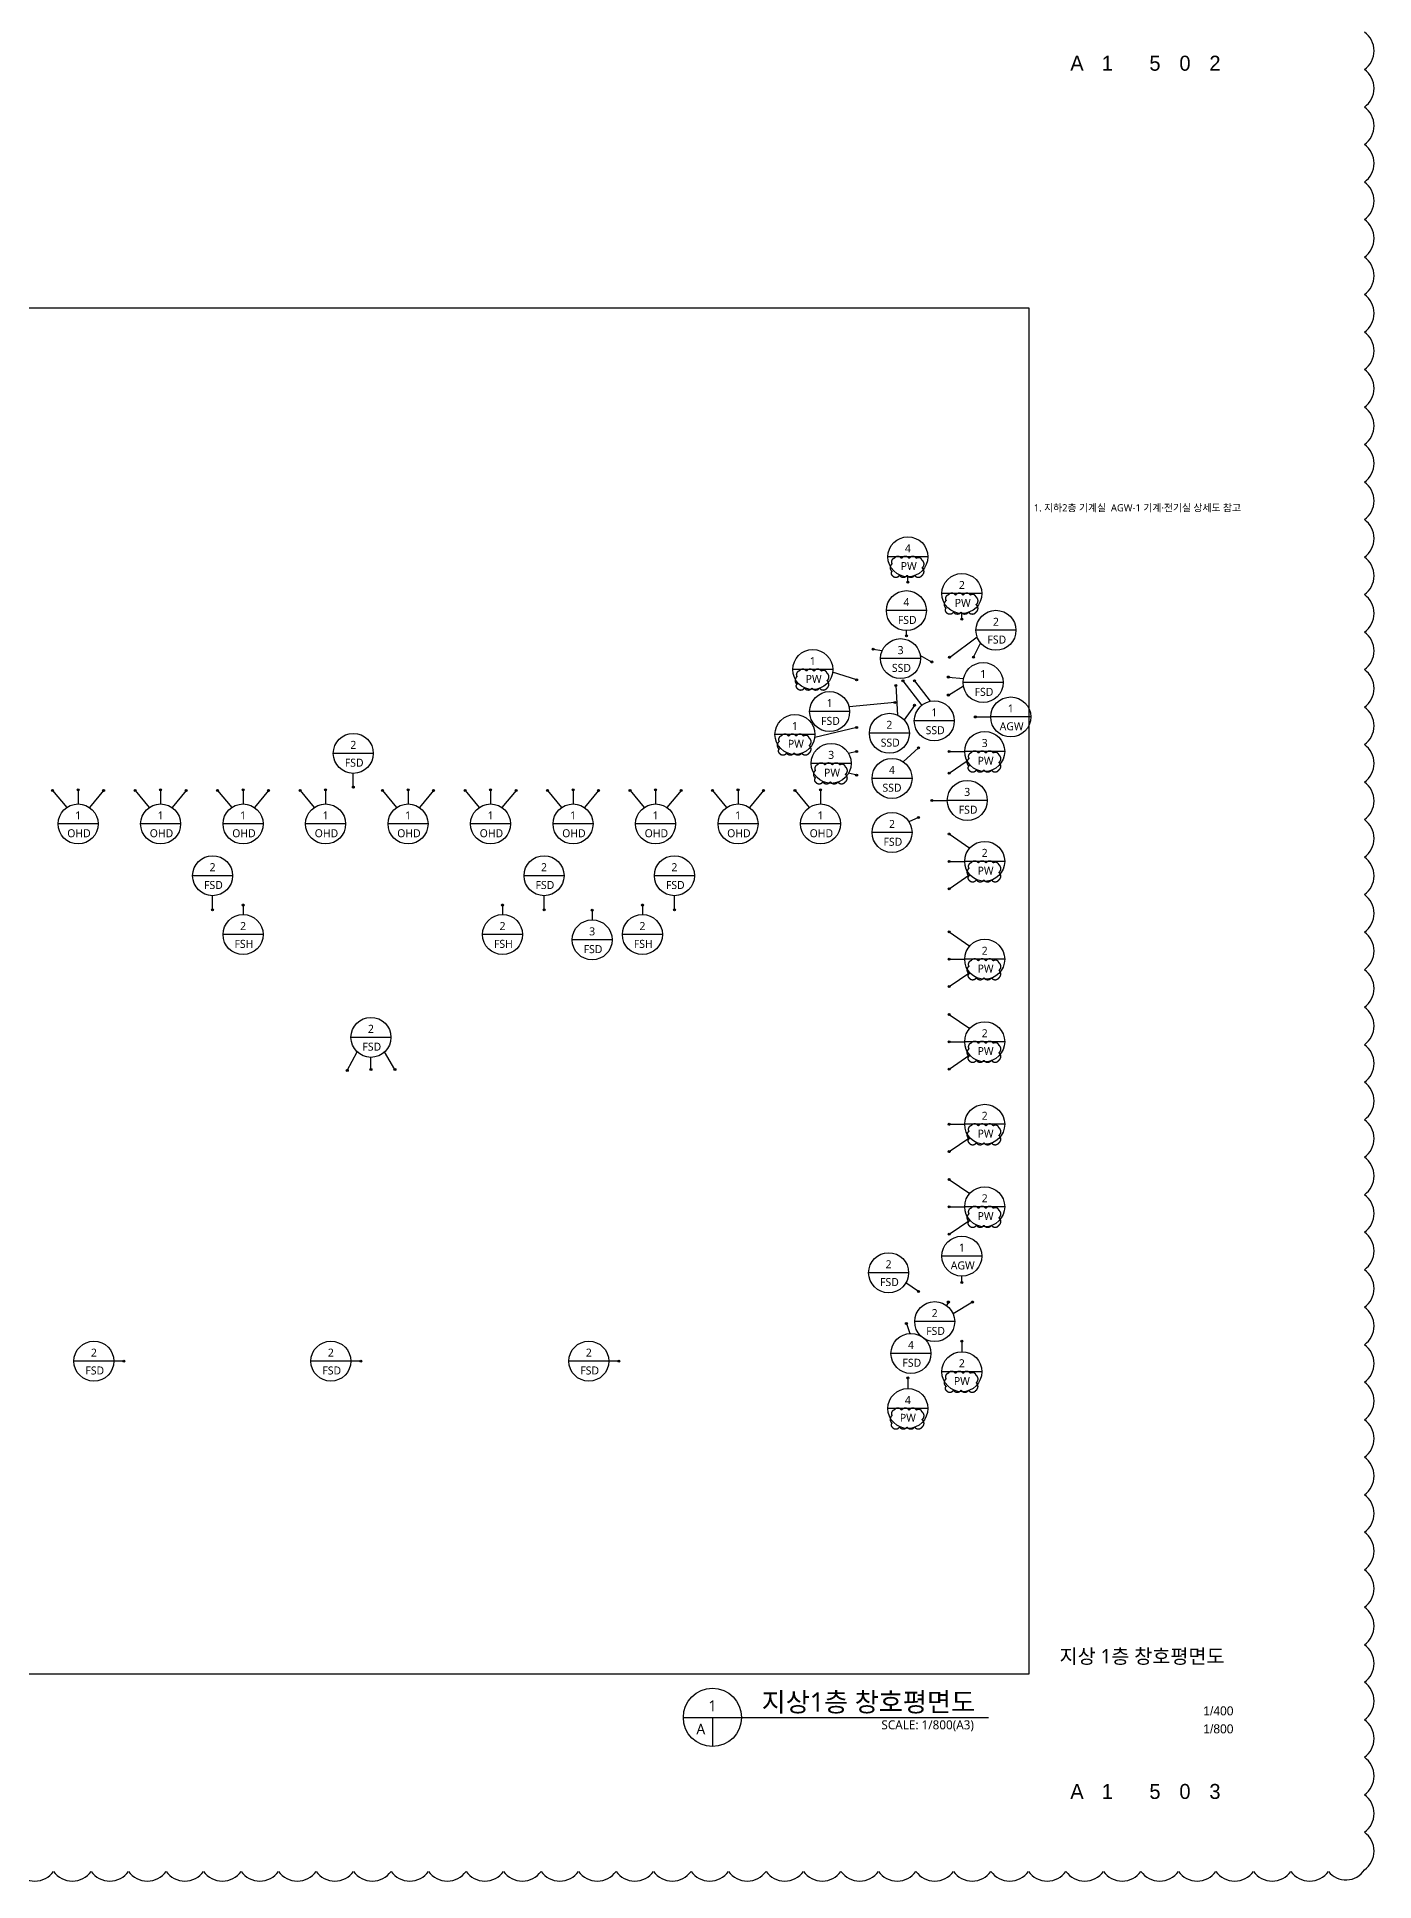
# Model space of a CAD drawing. Header units: millimetres. Extents: x -9539 to 338056, y 7443 to 2082110.
# Drawn here: x 159730 to 338056, y 1378918 to 1624781 of the extents above; entities that cross this region are included whole.
import ezdxf
from ezdxf.enums import TextEntityAlignment as Align

# ---------------------------------------------------------------- set-up
doc = ezdxf.new("R2010")
doc.units = ezdxf.units.MM
doc.header["$LTSCALE"] = 1000
doc.header["$MEASUREMENT"] = 0
doc.linetypes.add('ACAD_ISO03W100', pattern=[30, 12, -18])
doc.layers.get('Defpoints').update_dxf_attribs({"color": 171, "linetype": 'CONTINUOUS'})
for name, color, linetype in [('BOX', 6, 'CONTINUOUS'), ('LED', 7, 'CONTINUOUS'), ('SYM', 7, 'CONTINUOUS'), ('TEXT', 3, 'CONTINUOUS'), ('TEXT-TITLE', 6, 'CONTINUOUS'), ('TEXT-기입', 6, 'CONTINUOUS'), ('txt', 3, 'CONTINUOUS')]:
    doc.layers.add(name, color=color, linetype=linetype)
doc.layers.add('CHECK', color=30, linetype='CONTINUOUS', plot=False)
doc.layers.add('VE변경사항적용-20220616', color=10, linetype='CONTINUOUS', plot=False)
doc.styles.add('CGS', font='cgse', dxfattribs={"bigfont": 'cgs'})
doc.styles.add('나눔바른고딕', font='NanumBarunGothic.ttf')

msp = doc.modelspace()

# ---------------------------------------------------------------- hatches: boundary and pattern name
at = {"layer": 'LED'}
h = msp.add_hatch(color=256, dxfattribs=at)
h.dxf.hatch_style = 1
edge = h.paths.add_edge_path()
edge.add_arc((275880, 1552071), 133, 0, 360)
h = msp.add_hatch(color=256, dxfattribs=at)
h.dxf.hatch_style = 1
edge = h.paths.add_edge_path()
edge.add_arc((283080, 1547171), 133, 0, 360)
h = msp.add_hatch(color=256, dxfattribs=at)
h.dxf.hatch_style = 1
edge = h.paths.add_edge_path()
edge.add_arc((275680, 1544941), 133, 0, 360)
h = msp.add_hatch(color=256, dxfattribs=at)
h.dxf.hatch_style = 1
edge = h.paths.add_edge_path()
edge.add_arc((271255, 1543141), 133, 0, 360)
h = msp.add_hatch(color=256, dxfattribs=at)
h.dxf.hatch_style = 1
edge = h.paths.add_edge_path()
edge.add_arc((279080, 1541446), 133, 0, 360)
h = msp.add_hatch(color=256, dxfattribs=at)
h.dxf.hatch_style = 1
edge = h.paths.add_edge_path()
edge.add_arc((281426, 1542068), 133, 0, 360)
h = msp.add_hatch(color=256, dxfattribs=at)
h.dxf.hatch_style = 1
edge = h.paths.add_edge_path()
edge.add_arc((284626, 1542086), 133, 0, 360)
h = msp.add_hatch(color=256, dxfattribs=at)
h.dxf.hatch_style = 1
edge = h.paths.add_edge_path()
edge.add_arc((269051, 1539068), 133, 0, 360)
h = msp.add_hatch(color=256, dxfattribs=at)
h.dxf.hatch_style = 1
edge = h.paths.add_edge_path()
edge.add_arc((281276, 1539443), 133, 0, 360)
h = msp.add_hatch(color=256, dxfattribs=at)
h.dxf.hatch_style = 1
edge = h.paths.add_edge_path()
edge.add_arc((274276, 1538298), 133, 0, 360)
h = msp.add_hatch(color=256, dxfattribs=at)
h.dxf.hatch_style = 1
edge = h.paths.add_edge_path()
edge.add_arc((275226, 1538948), 133, 0, 360)
h = msp.add_hatch(color=256, dxfattribs=at)
h.dxf.hatch_style = 1
edge = h.paths.add_edge_path()
edge.add_arc((276776, 1538948), 133, 0, 360)
h = msp.add_hatch(color=256, dxfattribs=at)
h.dxf.hatch_style = 1
edge = h.paths.add_edge_path()
edge.add_arc((281280, 1537041), 133, 0, 360)
h = msp.add_hatch(color=256, dxfattribs=at)
h.dxf.hatch_style = 1
edge = h.paths.add_edge_path()
edge.add_arc((274126, 1536043), 133, 0, 360)
h = msp.add_hatch(color=256, dxfattribs=at)
h.dxf.hatch_style = 1
edge = h.paths.add_edge_path()
edge.add_arc((276776, 1535668), 133, 0, 360)
h = msp.add_hatch(color=256, dxfattribs=at)
h.dxf.hatch_style = 1
edge = h.paths.add_edge_path()
edge.add_arc((284878, 1534112), 133, 0, 360)
h = msp.add_hatch(color=256, dxfattribs=at)
h.dxf.hatch_style = 1
edge = h.paths.add_edge_path()
edge.add_arc((269051, 1532718), 133, 0, 360)
h = msp.add_hatch(color=256, dxfattribs=at)
h.dxf.hatch_style = 1
edge = h.paths.add_edge_path()
edge.add_arc((269051, 1529518), 133, 0, 360)
h = msp.add_hatch(color=256, dxfattribs=at)
h.dxf.hatch_style = 1
edge = h.paths.add_edge_path()
edge.add_arc((277310, 1530015), 133, 0, 360)
h = msp.add_hatch(color=256, dxfattribs=at)
h.dxf.hatch_style = 1
edge = h.paths.add_edge_path()
edge.add_arc((281403, 1529512), 133, 0, 360)
h = msp.add_hatch(color=256, dxfattribs=at)
h.dxf.hatch_style = 1
edge = h.paths.add_edge_path()
edge.add_arc((161827, 1524324), 133, 0, 360)
h = msp.add_hatch(color=256, dxfattribs=at)
h.dxf.hatch_style = 1
edge = h.paths.add_edge_path()
edge.add_arc((165231, 1524401), 133, 0, 360)
h = msp.add_hatch(color=256, dxfattribs=at)
h.dxf.hatch_style = 1
edge = h.paths.add_edge_path()
edge.add_arc((168633, 1524324), 133, 0, 360)
h = msp.add_hatch(color=256, dxfattribs=at)
h.dxf.hatch_style = 1
edge = h.paths.add_edge_path()
edge.add_arc((172827, 1524324), 133, 0, 360)
h = msp.add_hatch(color=256, dxfattribs=at)
h.dxf.hatch_style = 1
edge = h.paths.add_edge_path()
edge.add_arc((176231, 1524401), 133, 0, 360)
h = msp.add_hatch(color=256, dxfattribs=at)
h.dxf.hatch_style = 1
edge = h.paths.add_edge_path()
edge.add_arc((179633, 1524324), 133, 0, 360)
h = msp.add_hatch(color=256, dxfattribs=at)
h.dxf.hatch_style = 1
edge = h.paths.add_edge_path()
edge.add_arc((183827, 1524324), 133, 0, 360)
h = msp.add_hatch(color=256, dxfattribs=at)
h.dxf.hatch_style = 1
edge = h.paths.add_edge_path()
edge.add_arc((187231, 1524401), 133, 0, 360)
h = msp.add_hatch(color=256, dxfattribs=at)
h.dxf.hatch_style = 1
edge = h.paths.add_edge_path()
edge.add_arc((190633, 1524324), 133, 0, 360)
h = msp.add_hatch(color=256, dxfattribs=at)
h.dxf.hatch_style = 1
edge = h.paths.add_edge_path()
edge.add_arc((194827, 1524324), 133, 0, 360)
h = msp.add_hatch(color=256, dxfattribs=at)
h.dxf.hatch_style = 1
edge = h.paths.add_edge_path()
edge.add_arc((198231, 1524401), 133, 0, 360)
h = msp.add_hatch(color=256, dxfattribs=at)
h.dxf.hatch_style = 1
edge = h.paths.add_edge_path()
edge.add_arc((201931, 1524746), 133, 0, 360)
h = msp.add_hatch(color=256, dxfattribs=at)
h.dxf.hatch_style = 1
edge = h.paths.add_edge_path()
edge.add_arc((205827, 1524324), 133, 0, 360)
h = msp.add_hatch(color=256, dxfattribs=at)
h.dxf.hatch_style = 1
edge = h.paths.add_edge_path()
edge.add_arc((209231, 1524401), 133, 0, 360)
h = msp.add_hatch(color=256, dxfattribs=at)
h.dxf.hatch_style = 1
edge = h.paths.add_edge_path()
edge.add_arc((212633, 1524324), 133, 0, 360)
h = msp.add_hatch(color=256, dxfattribs=at)
h.dxf.hatch_style = 1
edge = h.paths.add_edge_path()
edge.add_arc((216827, 1524324), 133, 0, 360)
h = msp.add_hatch(color=256, dxfattribs=at)
h.dxf.hatch_style = 1
edge = h.paths.add_edge_path()
edge.add_arc((220231, 1524401), 133, 0, 360)
h = msp.add_hatch(color=256, dxfattribs=at)
h.dxf.hatch_style = 1
edge = h.paths.add_edge_path()
edge.add_arc((223633, 1524324), 133, 0, 360)
h = msp.add_hatch(color=256, dxfattribs=at)
h.dxf.hatch_style = 1
edge = h.paths.add_edge_path()
edge.add_arc((227827, 1524324), 133, 0, 360)
h = msp.add_hatch(color=256, dxfattribs=at)
h.dxf.hatch_style = 1
edge = h.paths.add_edge_path()
edge.add_arc((231231, 1524401), 133, 0, 360)
h = msp.add_hatch(color=256, dxfattribs=at)
h.dxf.hatch_style = 1
edge = h.paths.add_edge_path()
edge.add_arc((234633, 1524324), 133, 0, 360)
h = msp.add_hatch(color=256, dxfattribs=at)
h.dxf.hatch_style = 1
edge = h.paths.add_edge_path()
edge.add_arc((238827, 1524324), 133, 0, 360)
h = msp.add_hatch(color=256, dxfattribs=at)
h.dxf.hatch_style = 1
edge = h.paths.add_edge_path()
edge.add_arc((242231, 1524401), 133, 0, 360)
h = msp.add_hatch(color=256, dxfattribs=at)
h.dxf.hatch_style = 1
edge = h.paths.add_edge_path()
edge.add_arc((245633, 1524324), 133, 0, 360)
h = msp.add_hatch(color=256, dxfattribs=at)
h.dxf.hatch_style = 1
edge = h.paths.add_edge_path()
edge.add_arc((249827, 1524324), 133, 0, 360)
h = msp.add_hatch(color=256, dxfattribs=at)
h.dxf.hatch_style = 1
edge = h.paths.add_edge_path()
edge.add_arc((253231, 1524401), 133, 0, 360)
h = msp.add_hatch(color=256, dxfattribs=at)
h.dxf.hatch_style = 1
edge = h.paths.add_edge_path()
edge.add_arc((256633, 1524324), 133, 0, 360)
h = msp.add_hatch(color=256, dxfattribs=at)
h.dxf.hatch_style = 1
edge = h.paths.add_edge_path()
edge.add_arc((260827, 1524324), 133, 0, 360)
h = msp.add_hatch(color=256, dxfattribs=at)
h.dxf.hatch_style = 1
edge = h.paths.add_edge_path()
edge.add_arc((264231, 1524401), 133, 0, 360)
h = msp.add_hatch(color=256, dxfattribs=at)
h.dxf.hatch_style = 1
edge = h.paths.add_edge_path()
edge.add_arc((269051, 1526349), 133, 0, 360)
h = msp.add_hatch(color=256, dxfattribs=at)
h.dxf.hatch_style = 1
edge = h.paths.add_edge_path()
edge.add_arc((281401, 1526618), 133, 0, 360)
h = msp.add_hatch(color=256, dxfattribs=at)
h.dxf.hatch_style = 1
edge = h.paths.add_edge_path()
edge.add_arc((279078, 1522987), 133, 0, 360)
h = msp.add_hatch(color=256, dxfattribs=at)
h.dxf.hatch_style = 1
edge = h.paths.add_edge_path()
edge.add_arc((277310, 1520715), 133, 0, 360)
h = msp.add_hatch(color=256, dxfattribs=at)
h.dxf.hatch_style = 1
edge = h.paths.add_edge_path()
edge.add_arc((281401, 1518514), 133, 0, 360)
h = msp.add_hatch(color=256, dxfattribs=at)
h.dxf.hatch_style = 1
edge = h.paths.add_edge_path()
edge.add_arc((281403, 1514862), 133, 0, 360)
h = msp.add_hatch(color=256, dxfattribs=at)
h.dxf.hatch_style = 1
edge = h.paths.add_edge_path()
edge.add_arc((281401, 1511218), 133, 0, 360)
h = msp.add_hatch(color=256, dxfattribs=at)
h.dxf.hatch_style = 1
edge = h.paths.add_edge_path()
edge.add_arc((183163, 1508411), 133, 0, 360)
h = msp.add_hatch(color=256, dxfattribs=at)
h.dxf.hatch_style = 1
edge = h.paths.add_edge_path()
edge.add_arc((187228, 1509045), 133, 0, 360)
h = msp.add_hatch(color=256, dxfattribs=at)
h.dxf.hatch_style = 1
edge = h.paths.add_edge_path()
edge.add_arc((221828, 1509045), 133, 0, 360)
h = msp.add_hatch(color=256, dxfattribs=at)
h.dxf.hatch_style = 1
edge = h.paths.add_edge_path()
edge.add_arc((227363, 1508411), 133, 0, 360)
h = msp.add_hatch(color=256, dxfattribs=at)
h.dxf.hatch_style = 1
edge = h.paths.add_edge_path()
edge.add_arc((233778, 1508345), 133, 0, 360)
h = msp.add_hatch(color=256, dxfattribs=at)
h.dxf.hatch_style = 1
edge = h.paths.add_edge_path()
edge.add_arc((240478, 1509045), 133, 0, 360)
h = msp.add_hatch(color=256, dxfattribs=at)
h.dxf.hatch_style = 1
edge = h.paths.add_edge_path()
edge.add_arc((244748, 1508411), 133, 0, 360)
h = msp.add_hatch(color=256, dxfattribs=at)
h.dxf.hatch_style = 1
edge = h.paths.add_edge_path()
edge.add_arc((281401, 1505464), 133, 0, 360)
h = msp.add_hatch(color=256, dxfattribs=at)
h.dxf.hatch_style = 1
edge = h.paths.add_edge_path()
edge.add_arc((281403, 1501812), 133, 0, 360)
h = msp.add_hatch(color=256, dxfattribs=at)
h.dxf.hatch_style = 1
edge = h.paths.add_edge_path()
edge.add_arc((281401, 1498168), 133, 0, 360)
h = msp.add_hatch(color=256, dxfattribs=at)
h.dxf.hatch_style = 1
edge = h.paths.add_edge_path()
edge.add_arc((281401, 1494464), 133, 0, 360)
h = msp.add_hatch(color=256, dxfattribs=at)
h.dxf.hatch_style = 1
edge = h.paths.add_edge_path()
edge.add_arc((281403, 1490812), 133, 0, 360)
h = msp.add_hatch(color=256, dxfattribs=at)
h.dxf.hatch_style = 1
edge = h.paths.add_edge_path()
edge.add_arc((201126, 1486986), 133, 0, 360)
h = msp.add_hatch(color=256, dxfattribs=at)
h.dxf.hatch_style = 1
edge = h.paths.add_edge_path()
edge.add_arc((204284, 1487118), 133, 0, 360)
h = msp.add_hatch(color=256, dxfattribs=at)
h.dxf.hatch_style = 1
edge = h.paths.add_edge_path()
edge.add_arc((207484, 1487118), 133, 0, 360)
h = msp.add_hatch(color=256, dxfattribs=at)
h.dxf.hatch_style = 1
edge = h.paths.add_edge_path()
edge.add_arc((281401, 1487168), 133, 0, 360)
h = msp.add_hatch(color=256, dxfattribs=at)
h.dxf.hatch_style = 1
edge = h.paths.add_edge_path()
edge.add_arc((281403, 1479812), 133, 0, 360)
h = msp.add_hatch(color=256, dxfattribs=at)
h.dxf.hatch_style = 1
edge = h.paths.add_edge_path()
edge.add_arc((281401, 1476168), 133, 0, 360)
h = msp.add_hatch(color=256, dxfattribs=at)
h.dxf.hatch_style = 1
edge = h.paths.add_edge_path()
edge.add_arc((281401, 1472464), 133, 0, 360)
h = msp.add_hatch(color=256, dxfattribs=at)
h.dxf.hatch_style = 1
edge = h.paths.add_edge_path()
edge.add_arc((281403, 1468812), 133, 0, 360)
h = msp.add_hatch(color=256, dxfattribs=at)
h.dxf.hatch_style = 1
edge = h.paths.add_edge_path()
edge.add_arc((281401, 1465168), 133, 0, 360)
h = msp.add_hatch(color=256, dxfattribs=at)
h.dxf.hatch_style = 1
edge = h.paths.add_edge_path()
edge.add_arc((283084, 1458739), 133, 0, 360)
h = msp.add_hatch(color=256, dxfattribs=at)
h.dxf.hatch_style = 1
edge = h.paths.add_edge_path()
edge.add_arc((277309, 1457518), 133, 0, 360)
h = msp.add_hatch(color=256, dxfattribs=at)
h.dxf.hatch_style = 1
edge = h.paths.add_edge_path()
edge.add_arc((281276, 1456118), 133, 0, 360)
h = msp.add_hatch(color=256, dxfattribs=at)
h.dxf.hatch_style = 1
edge = h.paths.add_edge_path()
edge.add_arc((284484, 1456118), 133, 0, 360)
h = msp.add_hatch(color=256, dxfattribs=at)
h.dxf.hatch_style = 1
edge = h.paths.add_edge_path()
edge.add_arc((275677, 1453250), 133, 0, 360)
h = msp.add_hatch(color=256, dxfattribs=at)
h.dxf.hatch_style = 1
edge = h.paths.add_edge_path()
edge.add_arc((283077, 1450895), 133, 0, 360)
h = msp.add_hatch(color=256, dxfattribs=at)
h.dxf.hatch_style = 1
edge = h.paths.add_edge_path()
edge.add_arc((171334, 1448236), 133, 0, 360)
h = msp.add_hatch(color=256, dxfattribs=at)
h.dxf.hatch_style = 1
edge = h.paths.add_edge_path()
edge.add_arc((202934, 1448236), 133, 0, 360)
h = msp.add_hatch(color=256, dxfattribs=at)
h.dxf.hatch_style = 1
edge = h.paths.add_edge_path()
edge.add_arc((237334, 1448236), 133, 0, 360)
h = msp.add_hatch(color=256, dxfattribs=at)
h.dxf.hatch_style = 1
edge = h.paths.add_edge_path()
edge.add_arc((275877, 1445995), 133, 0, 360)

# ---------------------------------------------------------------- linework, layer by layer
at = {"layer": 'BOX'}
for p, q in [((278547, 1555469), (273213, 1555469)), ((285747, 1550569), (280413, 1550569)), ((278347, 1548292), (273013, 1548292)), ((290290, 1545673), (284956, 1545673)), ((277572, 1541897), (272239, 1541897)), ((265866, 1540437), (260533, 1540437)), ((288582, 1538703), (283249, 1538703)), ((268112, 1534833), (262778, 1534833)), ((263490, 1531779), (258157, 1531779)), ((276079, 1531937), (270746, 1531937)), ((282071, 1533592), (276737, 1533592)), ((292267, 1534116), (286933, 1534116)), ((288792, 1529516), (283458, 1529516)), ((204597, 1529262), (199263, 1529262)), ((268320, 1527934), (262987, 1527934)), ((276432, 1525926), (271098, 1525926)), ((286467, 1522991), (281133, 1522991)), ((167897, 1519856), (162563, 1519856)), ((178897, 1519856), (173563, 1519856)), ((189897, 1519856), (184563, 1519856)), ((200897, 1519856), (195563, 1519856)), ((211897, 1519856), (206563, 1519856)), ((222897, 1519856), (217563, 1519856)), ((233897, 1519856), (228563, 1519856)), ((244897, 1519856), (239563, 1519856)), ((255897, 1519856), (250563, 1519856)), ((266897, 1519856), (261563, 1519856)), ((276432, 1518717), (271098, 1518717)), ((288792, 1514866), (283458, 1514866)), ((185829, 1512956), (180496, 1512956)), ((230029, 1512956), (224696, 1512956)), ((247414, 1512956), (242081, 1512956)), ((189897, 1505107), (184563, 1505107)), ((224497, 1505107), (219163, 1505107)), ((243147, 1505107), (237813, 1505107)), ((236447, 1504407), (231113, 1504407)), ((288792, 1501816), (283458, 1501816)), ((206947, 1491404), (201613, 1491404)), ((288792, 1490816), (283458, 1490816)), ((288792, 1479816), (283458, 1479816)), ((288792, 1468816), (283458, 1468816)), ((285747, 1462241), (280413, 1462241)), ((275976, 1460022), (270643, 1460022)), ((282124, 1453506), (276790, 1453506)), ((170001, 1448234), (164668, 1448234)), ((201601, 1448234), (196268, 1448234)), ((236001, 1448234), (230668, 1448234)), ((278958, 1449262), (273625, 1449262)), ((285747, 1446823), (280413, 1446823)), ((278547, 1441923), (273213, 1441923))]:
    msp.add_line(p, q, dxfattribs=at)
for centre in [(275880, 1555469), (283080, 1550569), (275680, 1548292), (287623, 1545673), (274905, 1541897), (263199, 1540437), (285915, 1538703), (265445, 1534833), (289600, 1534116), (260823, 1531779), (273412, 1531937), (279404, 1533592), (201930, 1529262), (286125, 1529516), (265653, 1527934), (273765, 1525926), (283800, 1522991), (165230, 1519856), (176230, 1519856), (187230, 1519856), (198230, 1519856), (209230, 1519856), (220230, 1519856), (231230, 1519856), (242230, 1519856), (253230, 1519856), (264230, 1519856), (273765, 1518717), (286125, 1514866), (183163, 1512956), (227363, 1512956), (244748, 1512956), (187230, 1505107), (221830, 1505107), (240480, 1505107), (233780, 1504407), (286125, 1501816), (204280, 1491404), (286125, 1490816), (286125, 1479816), (286125, 1468816), (283080, 1462241), (273310, 1460022), (279457, 1453506), (167335, 1448234), (198935, 1448234), (233335, 1448234), (276292, 1449262), (283080, 1446823), (275880, 1441923)]:
    msp.add_circle(centre, 2667, dxfattribs=at)
at = {"layer": 'CHECK'}
msp.add_lwpolyline([(156961, 1380220, 0.5205671), (161961, 1380220, 0.5205671), (166961, 1380220, 0.5205671), (171961, 1380220, 0.5205671), (176961, 1380220, 0.5205671), (181961, 1380220, 0.5205671), (186961, 1380220, 0.5205671), (191961, 1380220, 0.5205671), (196961, 1380220, 0.5205671), (201961, 1380220, 0.5205671), (206961, 1380220, 0.5205671), (211961, 1380220, 0.5205671), (216961, 1380220, 0.5205671), (221961, 1380220, 0.5205671), (226961, 1380220, 0.5205671), (231961, 1380220, 0.5205671), (236961, 1380220, 0.5205671), (241961, 1380220, 0.5205671), (246961, 1380220, 0.5205671), (251961, 1380220, 0.5205671), (256961, 1380220, 0.5205671), (261961, 1380220, 0.5205671), (266961, 1380220, 0.5205671), (271961, 1380220, 0.5205671), (276961, 1380220, 0.5205671), (281961, 1380220, 0.5205671), (286961, 1380220, 0.5205671), (291961, 1380220, 0.5205671), (296961, 1380220, 0.5205671), (301961, 1380220, 0.5205671), (306961, 1380220, 0.5205671), (311961, 1380220, 0.5205671), (316961, 1380220, 0.5205671), (321961, 1380220, 0.5205671), (326961, 1380220, 0.5205671), (331961, 1380220, 0.5205671), (336755, 1380427, 0.5205671), (336755, 1385427, 0.5205671), (336755, 1390427, 0.5205671), (336755, 1395427, 0.5205671), (336755, 1400427, 0.5205671), (336755, 1405427, 0.5205671), (336755, 1410427, 0.5205671), (336755, 1415427, 0.5205671), (336755, 1420427, 0.5205671), (336755, 1425427, 0.5205671), (336755, 1430427, 0.5205671), (336755, 1435427, 0.5205671), (336755, 1440427, 0.5205671), (336755, 1445427, 0.5205671), (336755, 1450427, 0.5205671), (336755, 1455427, 0.5205671), (336755, 1460427, 0.5205671), (336755, 1465427, 0.5205671), (336755, 1470427, 0.5205671), (336755, 1475427, 0.5205671), (336755, 1480427, 0.5205671), (336755, 1485427, 0.5205671), (336755, 1490427, 0.5205671), (336755, 1495427, 0.5205671), (336755, 1500427, 0.5205671), (336755, 1505427, 0.5205671), (336755, 1510427, 0.5205671), (336755, 1515427, 0.5205671), (336755, 1520427, 0.5205671), (336755, 1525427, 0.5205671), (336755, 1530427, 0.5205671), (336755, 1535427, 0.5205671), (336755, 1540427, 0.5205671), (336755, 1545427, 0.5205671), (336755, 1550427, 0.5205671), (336755, 1555427, 0.5205671), (336755, 1560427, 0.5205671), (336755, 1565427, 0.5205671), (336755, 1570427, 0.5205671), (336755, 1575427, 0.5205671), (336755, 1580427, 0.5205671), (336755, 1585427, 0.5205671), (336755, 1590427, 0.5205671), (336755, 1595427, 0.5205671), (336755, 1600427, 0.5205671), (336755, 1605427, 0.5205671), (336755, 1610427, 0.5205671), (336755, 1615427, 0.5205671), (336755, 1620427, 0.5205671), (336755, 1625427, 0.5205671)], format="xyb", dxfattribs=at)
at = {"layer": 'Defpoints', "ltscale": 10000}
msp.add_lwpolyline([(8000, 1588671), (292000, 1588671), (292000, 1406529), (8000, 1406529)], close=True, dxfattribs=at)
at = {"layer": 'LED'}
for points in [[(275880, 1552066), (275880, 1552803)], [(283080, 1547166), (283080, 1547903)], [(275680, 1544936), (275680, 1545625)], [(281430, 1542066), (285101, 1544806)], [(271255, 1543141), (272464, 1542970)], [(279080, 1541441), (277541, 1542300)], [(284630, 1542084), (285579, 1543960)], [(269055, 1539066), (265844, 1540092)], [(281280, 1539441), (283304, 1539245)], [(274280, 1538296), (274485, 1534378)], [(275230, 1538946), (277728, 1535666)], [(276780, 1538946), (278868, 1536204)], [(281284, 1537039), (283283, 1538279)], [(274130, 1536041), (268032, 1535479)], [(276780, 1535666), (275392, 1533724)], [(269055, 1532716), (263463, 1531400)], [(284880, 1534116), (286933, 1534116)], [(269055, 1529516), (267967, 1529260)], [(277305, 1530016), (275238, 1528149)], [(281405, 1529516), (283458, 1529516)], [(281405, 1526616), (283774, 1528258)], [(165230, 1524396), (165230, 1522522)], [(176230, 1524396), (176230, 1522522)], [(187230, 1524396), (187230, 1522522)], [(198230, 1524396), (198230, 1522522)], [(201930, 1524741), (201930, 1526595)], [(209230, 1524396), (209230, 1522522)], [(220230, 1524396), (220230, 1522522)], [(231230, 1524396), (231230, 1522522)], [(242230, 1524396), (242230, 1522522)], [(253230, 1524396), (253230, 1522522)], [(264230, 1524396), (264230, 1522522)], [(269055, 1526352), (267967, 1526608)], [(161830, 1524320), (163708, 1522045)], [(168630, 1524320), (166753, 1522045)], [(172830, 1524320), (174708, 1522045)], [(179630, 1524320), (177753, 1522045)], [(183830, 1524320), (185708, 1522045)], [(190630, 1524320), (188753, 1522045)], [(194830, 1524320), (196708, 1522045)], [(205830, 1524320), (207708, 1522045)], [(212630, 1524320), (210753, 1522045)], [(216830, 1524320), (218708, 1522045)], [(223630, 1524320), (221753, 1522045)], [(227830, 1524320), (229708, 1522045)], [(234630, 1524320), (232753, 1522045)], [(238830, 1524320), (240708, 1522045)], [(245630, 1524320), (243753, 1522045)], [(249830, 1524320), (251708, 1522045)], [(256630, 1524320), (254753, 1522045)], [(260830, 1524320), (262708, 1522045)], [(279080, 1522991), (281133, 1522991)], [(277305, 1520716), (276027, 1520129)], [(281405, 1518516), (284125, 1516630)], [(281405, 1514866), (283458, 1514866)], [(281405, 1511216), (284125, 1513102)], [(183163, 1508416), (183163, 1510290)], [(227363, 1508416), (227363, 1510290)], [(244748, 1508416), (244748, 1510290)], [(187230, 1509041), (187230, 1507774)], [(221830, 1509041), (221830, 1507774)], [(233780, 1508341), (233780, 1507074)], [(240480, 1509041), (240480, 1507774)], [(281405, 1505466), (284125, 1503580)], [(281405, 1501816), (283458, 1501816)], [(281405, 1498166), (284125, 1500052)], [(281405, 1494466), (284125, 1492580)], [(281405, 1490816), (283458, 1490816)], [(201130, 1486984), (202454, 1489461)], [(204280, 1487116), (204280, 1488738)], [(207480, 1487116), (206106, 1489461)], [(281405, 1487166), (284125, 1489052)], [(281405, 1479816), (283458, 1479816)], [(281405, 1476166), (284125, 1478052)], [(281405, 1472466), (284125, 1470580)], [(281405, 1468816), (283458, 1468816)], [(281405, 1465166), (284125, 1467052)], [(277305, 1457516), (275618, 1458686)], [(283080, 1458741), (283080, 1459575)], [(281280, 1456116), (281033, 1455657)], [(284480, 1456116), (281911, 1454550)], [(275680, 1453246), (276146, 1451925)], [(283080, 1450891), (283080, 1449490)], [(171330, 1448234), (170001, 1448234)], [(202930, 1448234), (201601, 1448234)], [(237330, 1448234), (236001, 1448234)], [(275880, 1445991), (275880, 1444590)]]:
    msp.add_lwpolyline(points, dxfattribs=at)
for centre in [(275880, 1552071), (283080, 1547171), (275680, 1544941), (271255, 1543141), (279080, 1541446), (281426, 1542068), (284626, 1542086), (269051, 1539068), (281276, 1539443), (274276, 1538298), (275226, 1538948), (276776, 1538948), (281280, 1537041), (274126, 1536043), (276776, 1535668), (284878, 1534112), (269051, 1532718), (269051, 1529518), (277310, 1530015), (281403, 1529512), (161827, 1524324), (165231, 1524401), (168633, 1524324), (172827, 1524324), (176231, 1524401), (179633, 1524324), (183827, 1524324), (187231, 1524401), (190633, 1524324), (194827, 1524324), (198231, 1524401), (201931, 1524746), (205827, 1524324), (209231, 1524401), (212633, 1524324), (216827, 1524324), (220231, 1524401), (223633, 1524324), (227827, 1524324), (231231, 1524401), (234633, 1524324), (238827, 1524324), (242231, 1524401), (245633, 1524324), (249827, 1524324), (253231, 1524401), (256633, 1524324), (260827, 1524324), (264231, 1524401), (269051, 1526349), (281401, 1526618), (279078, 1522987), (277310, 1520715), (281401, 1518514), (281403, 1514862), (281401, 1511218), (183163, 1508411), (187228, 1509045), (221828, 1509045), (227363, 1508411), (233778, 1508345), (240478, 1509045), (244748, 1508411), (281401, 1505464), (281403, 1501812), (281401, 1498168), (281401, 1494464), (281403, 1490812), (201126, 1486986), (204284, 1487118), (207484, 1487118), (281401, 1487168), (281403, 1479812), (281401, 1476168), (281401, 1472464), (281403, 1468812), (281401, 1465168), (283084, 1458739), (277309, 1457518), (281276, 1456118), (284484, 1456118), (275677, 1453250), (283077, 1450895), (171334, 1448236), (202934, 1448236), (237334, 1448236), (275877, 1445995)]:
    msp.add_circle(centre, 133, dxfattribs=at)
at = {"layer": 'SYM'}
for p, q in [((245940, 1400740), (286627, 1400740)), ((249819, 1400740), (249819, 1396861))]:
    msp.add_line(p, q, dxfattribs=at)
msp.add_circle((249819, 1400740), 3879, dxfattribs=at)
at = {"layer": 'VE변경사항적용-20220616', "linetype": 'ACAD_ISO03W100'}
for points in [[(273772, 1553003, 0.5205671), (274772, 1553003, 0.5205671), (275772, 1553003, 0.5205671), (276772, 1553003, 0.5205671), (277772, 1553003, 0.5205671), (277780, 1553995, 0.5205671), (277780, 1554995, 0.5205671), (277040, 1555255, 0.5205671), (276040, 1555255, 0.5205671), (275040, 1555255, 0.5205671), (274040, 1555255, 0.5205671), (273772, 1554523, 0.5205671), (273772, 1553523, 0.5205671)], [(280972, 1548103, 0.5205671), (281972, 1548103, 0.5205671), (282972, 1548103, 0.5205671), (283972, 1548103, 0.5205671), (284972, 1548103, 0.5205671), (284980, 1549095, 0.5205671), (284980, 1550095, 0.5205671), (284240, 1550355, 0.5205671), (283240, 1550355, 0.5205671), (282240, 1550355, 0.5205671), (281240, 1550355, 0.5205671), (280972, 1549623, 0.5205671), (280972, 1548623, 0.5205671)], [(261091, 1537971, 0.5205671), (262091, 1537971, 0.5205671), (263091, 1537971, 0.5205671), (264091, 1537971, 0.5205671), (265091, 1537971, 0.5205671), (265099, 1538963, 0.5205671), (265099, 1539963, 0.5205671), (264359, 1540223, 0.5205671), (263359, 1540223, 0.5205671), (262359, 1540223, 0.5205671), (261359, 1540223, 0.5205671), (261091, 1539491, 0.5205671), (261091, 1538491, 0.5205671)], [(258715, 1529313, 0.5205671), (259715, 1529313, 0.5205671), (260715, 1529313, 0.5205671), (261715, 1529313, 0.5205671), (262715, 1529313, 0.5205671), (262723, 1530305, 0.5205671), (262723, 1531305, 0.5205671), (261983, 1531564, 0.5205671), (260983, 1531564, 0.5205671), (259983, 1531564, 0.5205671), (258983, 1531564, 0.5205671), (258715, 1530832, 0.5205671), (258715, 1529832, 0.5205671)], [(284017, 1527050, 0.5205671), (285017, 1527050, 0.5205671), (286017, 1527050, 0.5205671), (287017, 1527050, 0.5205671), (288017, 1527050, 0.5205671), (288025, 1528042, 0.5205671), (288025, 1529042, 0.5205671), (287285, 1529302, 0.5205671), (286285, 1529302, 0.5205671), (285285, 1529302, 0.5205671), (284285, 1529302, 0.5205671), (284017, 1528570, 0.5205671), (284017, 1527570, 0.5205671)], [(263545, 1525468, 0.5205671), (264545, 1525468, 0.5205671), (265545, 1525468, 0.5205671), (266545, 1525468, 0.5205671), (267545, 1525468, 0.5205671), (267553, 1526460, 0.5205671), (267553, 1527460, 0.5205671), (266813, 1527719, 0.5205671), (265813, 1527719, 0.5205671), (264813, 1527719, 0.5205671), (263813, 1527719, 0.5205671), (263545, 1526987, 0.5205671), (263545, 1525987, 0.5205671)], [(284017, 1512400, 0.5205671), (285017, 1512400, 0.5205671), (286017, 1512400, 0.5205671), (287017, 1512400, 0.5205671), (288017, 1512400, 0.5205671), (288025, 1513392, 0.5205671), (288025, 1514392, 0.5205671), (287285, 1514652, 0.5205671), (286285, 1514652, 0.5205671), (285285, 1514652, 0.5205671), (284285, 1514652, 0.5205671), (284017, 1513920, 0.5205671), (284017, 1512920, 0.5205671)], [(284017, 1499350, 0.5205671), (285017, 1499350, 0.5205671), (286017, 1499350, 0.5205671), (287017, 1499350, 0.5205671), (288017, 1499350, 0.5205671), (288025, 1500342, 0.5205671), (288025, 1501342, 0.5205671), (287285, 1501602, 0.5205671), (286285, 1501602, 0.5205671), (285285, 1501602, 0.5205671), (284285, 1501602, 0.5205671), (284017, 1500870, 0.5205671), (284017, 1499870, 0.5205671)], [(284017, 1488350, 0.5205671), (285017, 1488350, 0.5205671), (286017, 1488350, 0.5205671), (287017, 1488350, 0.5205671), (288017, 1488350, 0.5205671), (288025, 1489342, 0.5205671), (288025, 1490342, 0.5205671), (287285, 1490602, 0.5205671), (286285, 1490602, 0.5205671), (285285, 1490602, 0.5205671), (284285, 1490602, 0.5205671), (284017, 1489870, 0.5205671), (284017, 1488870, 0.5205671)], [(284017, 1477350, 0.5205671), (285017, 1477350, 0.5205671), (286017, 1477350, 0.5205671), (287017, 1477350, 0.5205671), (288017, 1477350, 0.5205671), (288025, 1478342, 0.5205671), (288025, 1479342, 0.5205671), (287285, 1479602, 0.5205671), (286285, 1479602, 0.5205671), (285285, 1479602, 0.5205671), (284285, 1479602, 0.5205671), (284017, 1478870, 0.5205671), (284017, 1477870, 0.5205671)], [(284017, 1466350, 0.5205671), (285017, 1466350, 0.5205671), (286017, 1466350, 0.5205671), (287017, 1466350, 0.5205671), (288017, 1466350, 0.5205671), (288025, 1467342, 0.5205671), (288025, 1468342, 0.5205671), (287285, 1468602, 0.5205671), (286285, 1468602, 0.5205671), (285285, 1468602, 0.5205671), (284285, 1468602, 0.5205671), (284017, 1467870, 0.5205671), (284017, 1466870, 0.5205671)], [(280972, 1444358, 0.5205671), (281972, 1444358, 0.5205671), (282972, 1444358, 0.5205671), (283972, 1444358, 0.5205671), (284972, 1444358, 0.5205671), (284980, 1445349, 0.5205671), (284980, 1446349, 0.5205671), (284240, 1446609, 0.5205671), (283240, 1446609, 0.5205671), (282240, 1446609, 0.5205671), (281240, 1446609, 0.5205671), (280972, 1445877, 0.5205671), (280972, 1444877, 0.5205671)], [(273772, 1439458, 0.5205671), (274772, 1439458, 0.5205671), (275772, 1439458, 0.5205671), (276772, 1439458, 0.5205671), (277772, 1439458, 0.5205671), (277780, 1440449, 0.5205671), (277780, 1441449, 0.5205671), (277040, 1441709, 0.5205671), (276040, 1441709, 0.5205671), (275040, 1441709, 0.5205671), (274040, 1441709, 0.5205671), (273772, 1440977, 0.5205671), (273772, 1439977, 0.5205671)]]:
    msp.add_lwpolyline(points, format="xyb", close=True, dxfattribs=at)

# ---------------------------------------------------------------- texts
at = {"layer": 'TEXT', "style": '나눔바른고딕'}
msp.add_text('1. 지하2층 기계실  AGW-1 기계·전기실 상세도 참고', height=960, dxfattribs=at).set_placement((292667, 1562000), align=Align.MIDDLE_LEFT)
msp.add_text('지상1층 창호평면도', height=2560, dxfattribs=at).set_placement((256379, 1401515))
for s, p in [('1', (249819, 1402291)), ('A', (248267, 1399188))]:
    msp.add_text(s, height=1440, dxfattribs=at).set_placement(p, align=Align.MIDDLE)
msp.add_text('SCALE: 1/800(A3)', height=1200, dxfattribs=at).set_placement((284693, 1400352), align=Align.TOP_RIGHT)
at = {"layer": 'TEXT-TITLE', "style": '나눔바른고딕'}
msp.add_text('지상 1층 창호평면도', height=1920, dxfattribs=at).set_placement((307107, 1407933), align=Align.CENTER)
at = {"layer": 'TEXT-기입', "style": 'CGS'}
for s, p in [('A', (298431, 1621272)), ('1', (302481, 1621272)), ('5', (308831, 1621272)), ('0', (312831, 1621272)), ('2', (316831, 1621272)), ('A', (298431, 1390872)), ('1', (302481, 1390872)), ('5', (308831, 1390872)), ('0', (312831, 1390872)), ('3', (316831, 1390872))]:
    msp.add_text(s, height=2000, dxfattribs=at).set_placement(p, align=Align.MIDDLE_CENTER)
for s, p in [('1/400', (315281, 1400657)), ('1/800', (315281, 1398257))]:
    msp.add_text(s, height=1200, dxfattribs=at).set_placement(p, align=Align.BOTTOM_LEFT)
at = {"layer": 'txt', "style": '나눔바른고딕'}
for s, height, p in [('4', 1067, (275880, 1556603)), ('PW', 1066.7, (275996, 1554228)), ('2', 1067, (283080, 1551703)), ('4', 1067, (275680, 1549425)), ('PW', 1066.7, (283196, 1549328)), ('FSD', 1066.7, (275796, 1547051)), ('2', 1067, (287623, 1546806)), ('FSD', 1066.7, (287740, 1544432)), ('1', 1067, (263199, 1541571)), ('3', 1067, (274905, 1543031)), ('PW', 1066.7, (263316, 1539196)), ('SSD', 1066.7, (275022, 1540656)), ('1', 1067, (285915, 1539836)), ('FSD', 1066.7, (286032, 1537462)), ('1', 1067, (265445, 1535967)), ('1', 1067, (279404, 1534725)), ('1', 1067, (289600, 1535249)), ('1', 1067, (260823, 1532912)), ('FSD', 1066.7, (265561, 1533592)), ('2', 1067, (273412, 1533070)), ('SSD', 1066.7, (279520, 1532351)), ('AGW', 1066.7, (289717, 1532875)), ('2', 1067, (201930, 1530395)), ('PW', 1066.7, (260940, 1530538)), ('3', 1067, (265653, 1529067)), ('SSD', 1066.7, (273529, 1530696)), ('3', 1067, (286125, 1530649)), ('FSD', 1066.7, (202046, 1528021)), ('PW', 1066.7, (265770, 1526693)), ('4', 1067, (273765, 1527060)), ('PW', 1066.7, (286242, 1528275)), ('SSD', 1066.7, (273765, 1524685)), ('3', 1067, (283800, 1524124)), ('FSD', 1066.7, (283917, 1521750)), ('1', 1067, (165230, 1520989)), ('1', 1067, (176230, 1520989)), ('1', 1067, (187230, 1520989)), ('1', 1067, (198230, 1520989)), ('1', 1067, (209230, 1520989)), ('1', 1067, (220230, 1520989)), ('1', 1067, (231230, 1520989)), ('1', 1067, (242230, 1520989)), ('1', 1067, (253230, 1520989)), ('1', 1067, (264230, 1520989)), ('2', 1067, (273765, 1519850)), ('OHD', 1066.7, (165346, 1518615)), ('OHD', 1066.7, (176346, 1518615)), ('OHD', 1066.7, (187346, 1518615)), ('OHD', 1066.7, (198346, 1518615)), ('OHD', 1066.7, (209346, 1518615)), ('OHD', 1066.7, (220346, 1518615)), ('OHD', 1066.7, (231346, 1518615)), ('OHD', 1066.7, (242346, 1518615)), ('OHD', 1066.7, (253346, 1518615)), ('OHD', 1066.7, (264346, 1518615)), ('FSD', 1066.7, (273881, 1517476)), ('2', 1067, (183163, 1514090)), ('2', 1067, (227363, 1514090)), ('2', 1067, (244748, 1514090)), ('2', 1067, (286125, 1515999)), ('FSD', 1066.7, (183279, 1511715)), ('FSD', 1066.7, (227479, 1511715)), ('FSD', 1066.7, (244864, 1511715)), ('PW', 1066.7, (286242, 1513625)), ('2', 1067, (187230, 1506240)), ('2', 1067, (221830, 1506240)), ('3', 1067, (233780, 1505540)), ('2', 1067, (240480, 1506240)), ('FSH', 1066.7, (187346, 1503866)), ('FSH', 1066.7, (221946, 1503866)), ('FSD', 1066.7, (233896, 1503166)), ('FSH', 1066.7, (240596, 1503866)), ('2', 1067, (286125, 1502949)), ('PW', 1066.7, (286242, 1500575)), ('2', 1067, (204280, 1492538)), ('2', 1067, (286125, 1491949)), ('FSD', 1066.7, (204396, 1490163)), ('PW', 1066.7, (286242, 1489575)), ('2', 1067, (286125, 1480949)), ('PW', 1066.7, (286242, 1478575)), ('2', 1067, (286125, 1469949)), ('PW', 1066.7, (286242, 1467575)), ('1', 1067, (283080, 1463375)), ('2', 1067, (273310, 1461155)), ('AGW', 1066.7, (283196, 1461000)), ('FSD', 1066.7, (273426, 1458781)), ('2', 1067, (279457, 1454639)), ('4', 1067, (276292, 1450395)), ('FSD', 1066.7, (279573, 1452265)), ('2', 1067, (167335, 1449367)), ('2', 1067, (198935, 1449367)), ('2', 1067, (233335, 1449367)), ('FSD', 1066.7, (276408, 1448021)), ('2', 1067, (283080, 1447957)), ('FSD', 1066.7, (167451, 1446993)), ('FSD', 1066.7, (199051, 1446993)), ('FSD', 1066.7, (233451, 1446993)), ('PW', 1066.7, (283080, 1445583)), ('4', 1067, (275880, 1443057)), ('PW', 1066.7, (275880, 1440683))]:
    msp.add_text(s, height=height, dxfattribs=at).set_placement(p, align=Align.MIDDLE_CENTER)

doc.saveas('drawing.dxf')
